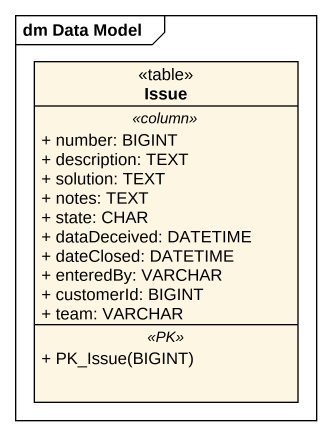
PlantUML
@startuml
mainframe dm Data Model
hide circle
hide empty members
skinparam classAttributeIconSize 0
class Issue <<table>> {
  .. <<column>> ..
  + number: BIGINT
  + description: TEXT
  + solution: TEXT
  + notes: TEXT
  + state: CHAR
  + dataDeceived: DATETIME
  + dateClosed: DATETIME
  + enteredBy: VARCHAR
  + customerId: BIGINT
  + team: VARCHAR
  .. <<PK>> ..
  + PK_Issue(BIGINT)
}
@enduml
